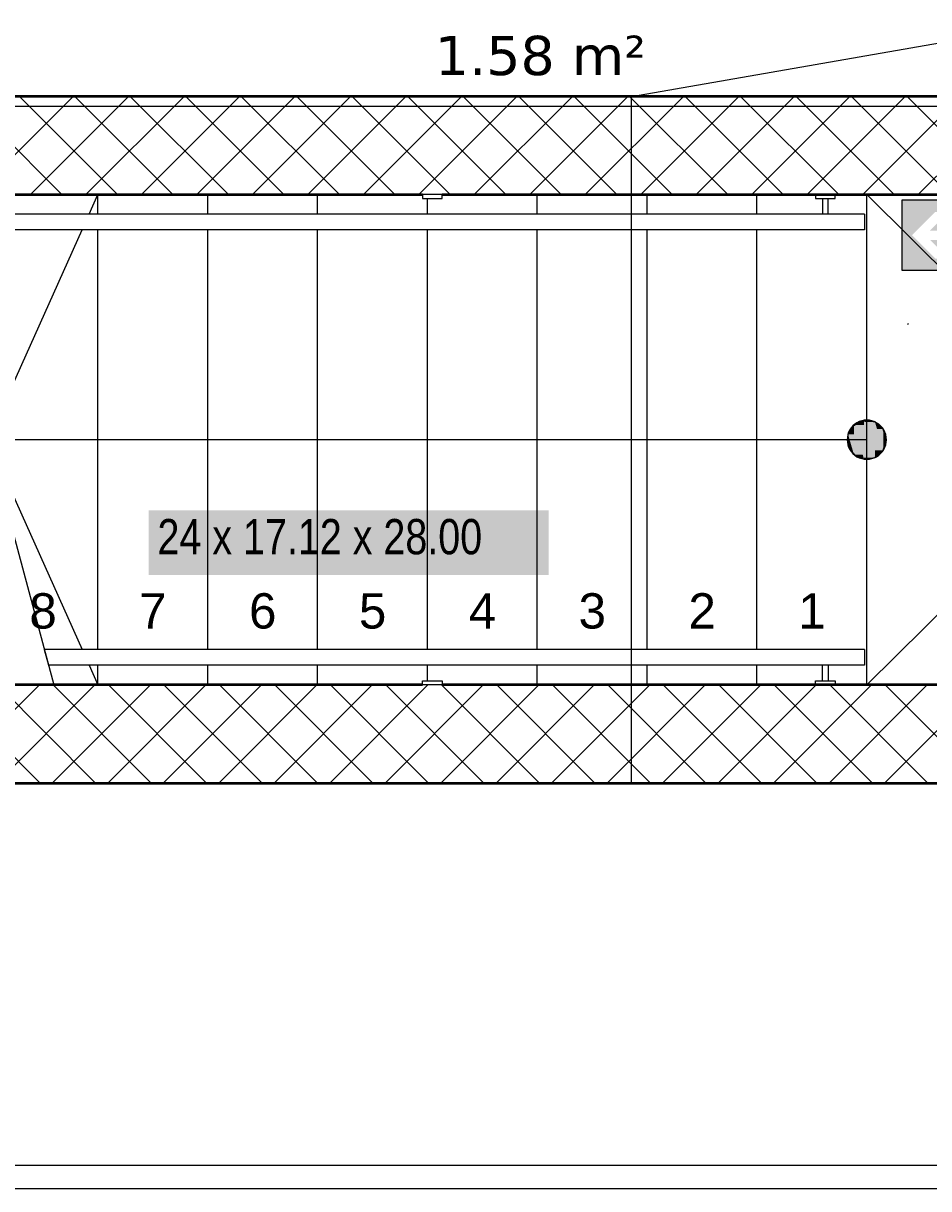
# Model space of a CAD drawing. Extents: x -1132 to 613, y -179 to 712.
# Drawn here: x -732.3 to -686.1, y 105 to 164.4 of the extents above; entities that cross this region are included whole.
import ezdxf
from ezdxf.lldxf.tags import DXFTag

# ---------------------------------------------------------------- set-up
doc = ezdxf.new("R2010")
doc.units = 0
doc.layers.get('0').update_dxf_attribs({"lineweight": 13})
for name, color, linetype, lineweight in [('A-AREA-____-IDEN', 7, 'Continuous', 5), ('A-FLOR-____-OTLN', 7, 'Continuous', 9), ('A-FLOR-HRAL-OTLN', 7, 'Continuous', 9), ('A-WALL-____-MCUT', 7, 'Continuous', 35), ('A-WALL-____-PATT', 7, 'Continuous', 35), ('S-GRID-____-OTLN', 7, 'Continuous', 5), ('S-STRS-____-IDEN', 7, 'Continuous', 9), ('S-STRS-____-MBND', 7, '_Strichpunkt - Fein', 9), ('S-STRS-____-OTLN', 7, 'Continuous', 9)]:
    doc.layers.add(name, color=color, linetype=linetype, lineweight=lineweight)
for name, color, linetype, lineweight, true_color in [('A-DETL-____-OTLN', 5, 'Continuous', 9, 0x0000ff), ('EL01_WAN_Leuchten', 7, 'Continuous', 13, 0x0080ff), ('EL01_WAN_Notbeleuchtungen', 7, 'Continuous', 13, 0x009900)]:
    doc.layers.add(name, color=color, linetype=linetype, lineweight=lineweight, true_color=true_color)
doc.styles.get("Standard").update_dxf_attribs({"font": 'arial.ttf'})
tags = doc.linetypes.add('_Rasterlinie_', pattern=[0.375, 0.2, -0.05, 0.075, -0.05]).pattern_tags.tags
tags[10:11] = [DXFTag(74, 4), DXFTag(75, 0), DXFTag(340, '0'), DXFTag(46, 1.0), DXFTag(50, 0.0), DXFTag(44, 0.0), DXFTag(45, 0.0)]
tags[8:9] = [DXFTag(74, 4), DXFTag(75, 0), DXFTag(340, '0'), DXFTag(46, 1.0), DXFTag(50, 0.0), DXFTag(44, 0.0), DXFTag(45, 0.0)]
tags[6:7] = [DXFTag(74, 4), DXFTag(75, 0), DXFTag(340, '0'), DXFTag(46, 1.0), DXFTag(50, 0.0), DXFTag(44, 0.0), DXFTag(45, 0.0)]
tags[4:5] = [DXFTag(74, 4), DXFTag(75, 0), DXFTag(340, '0'), DXFTag(46, 1.0), DXFTag(50, 0.0), DXFTag(44, 0.0), DXFTag(45, 0.0)]
tags = doc.linetypes.add('_Strichpunkt - Fein', pattern=[0.2, 0.1, -0.05, 0, -0.05]).pattern_tags.tags
tags[10:11] = [DXFTag(74, 4), DXFTag(75, 0), DXFTag(340, '0'), DXFTag(46, 1.0), DXFTag(50, 0.0), DXFTag(44, 0.0), DXFTag(45, 0.0)]
tags[8:9] = [DXFTag(74, 4), DXFTag(75, 0), DXFTag(340, '0'), DXFTag(46, 1.0), DXFTag(50, 0.0), DXFTag(44, 0.0), DXFTag(45, 0.0)]
tags[6:7] = [DXFTag(74, 4), DXFTag(75, 0), DXFTag(340, '0'), DXFTag(46, 1.0), DXFTag(50, 0.0), DXFTag(44, 0.0), DXFTag(45, 0.0)]
tags[4:5] = [DXFTag(74, 4), DXFTag(75, 0), DXFTag(340, '0'), DXFTag(46, 1.0), DXFTag(50, 0.0), DXFTag(44, 0.0), DXFTag(45, 0.0)]
tags = doc.linetypes.add('_Verdeckte Linien_', pattern=[0.15, 0.1, -0.05]).pattern_tags.tags
tags[6:7] = [DXFTag(74, 4), DXFTag(75, 0), DXFTag(340, '0'), DXFTag(46, 1.0), DXFTag(50, 0.0), DXFTag(44, 0.0), DXFTag(45, 0.0)]
tags[4:5] = [DXFTag(74, 4), DXFTag(75, 0), DXFTag(340, '0'), DXFTag(46, 1.0), DXFTag(50, 0.0), DXFTag(44, 0.0), DXFTag(45, 0.0)]
tags = doc.linetypes.add('Gestrichelt', pattern=[0.1, 0.05, -0.05]).pattern_tags.tags
tags[6:7] = [DXFTag(74, 4), DXFTag(75, 0), DXFTag(340, '0'), DXFTag(46, 1.0), DXFTag(50, 0.0), DXFTag(44, 0.0), DXFTag(45, 0.0)]
tags[4:5] = [DXFTag(74, 4), DXFTag(75, 0), DXFTag(340, '0'), DXFTag(46, 1.0), DXFTag(50, 0.0), DXFTag(44, 0.0), DXFTag(45, 0.0)]

# ---------------------------------------------------------------- blocks, each defined once
blk = doc.blocks.new('Referenz-A0UJ359BXE', base_point=(-1140.157, -173.774))
at = {"layer": 'A-AREA-____-IDEN', "color": 0, "linetype": 'Continuous', "ltscale": 0.13}
blk.add_line((-687.154, 149.045), (-687.189, 149.082), dxfattribs=at)
at = {"layer": 'A-DETL-____-OTLN', "color": 0, "linetype": 'Gestrichelt', "ltscale": 0.13}
blk.add_line((-701.287, 125.664), (-701.287, 160.664), dxfattribs=at)
at = {"layer": 'A-FLOR-____-OTLN', "color": 0, "linetype": 'Continuous', "ltscale": 0.13}
for p, q in [((-701.287, 160.664), (-666.787, 166.664)), ((-664.087, 130.664), (-689.287, 155.664)), ((-689.287, 130.664), (-664.087, 155.664))]:
    blk.add_line(p, q, dxfattribs=at)
at = {"layer": 'A-FLOR-HRAL-OTLN', "color": 0, "linetype": 'Continuous', "ltscale": 0.13}
for p, q in [((-711.939, 155.664), (-711.939, 155.464)), ((-711.439, 155.664), (-711.939, 155.664)), ((-710.939, 155.664), (-711.439, 155.664)), ((-710.939, 155.464), (-710.939, 155.664)), ((-691.898, 155.664), (-691.898, 155.464)), ((-690.898, 155.464), (-690.898, 155.664)), ((-711.939, 155.464), (-711.439, 155.464)), ((-711.439, 155.464), (-710.939, 155.464)), ((-691.898, 155.464), (-691.398, 155.464)), ((-691.548, 155.464), (-691.548, 154.664)), ((-691.398, 155.464), (-690.898, 155.464)), ((-691.248, 154.664), (-691.248, 155.464)), ((-689.398, 154.664), (-737.168, 154.664)), ((-689.398, 154.664), (-689.398, 153.864)), ((-689.398, 153.864), (-736.954, 153.864)), ((-731.22, 132.464), (-731.005, 131.664)), ((-689.398, 132.464), (-731.22, 132.464)), ((-689.398, 132.464), (-689.398, 131.664)), ((-689.398, 131.664), (-731.005, 131.664)), ((-691.548, 130.864), (-691.548, 131.664)), ((-691.248, 131.664), (-691.248, 130.864)), ((-711.939, 130.664), (-711.939, 130.864)), ((-711.939, 130.864), (-711.439, 130.864)), ((-711.439, 130.864), (-710.939, 130.864)), ((-710.939, 130.864), (-710.939, 130.664)), ((-691.898, 130.664), (-691.898, 130.864)), ((-691.898, 130.864), (-691.398, 130.864)), ((-691.398, 130.864), (-690.898, 130.864)), ((-690.898, 130.864), (-690.898, 130.664)), ((-711.439, 130.664), (-711.939, 130.664)), ((-710.939, 130.664), (-711.439, 130.664))]:
    blk.add_line(p, q, dxfattribs=at)
at = {"layer": 'A-WALL-____-MCUT', "color": 0, "linetype": 'Continuous', "ltscale": 0.35}
for p, q in [((-632.287, 160.664), (-748.783, 160.664)), ((-732.981, 155.664), (-711.939, 155.664)), ((-710.939, 155.664), (-664.087, 155.664)), ((-711.939, 130.664), (-732.981, 130.664)), ((-664.087, 130.664), (-710.939, 130.664)), ((-748.788, 125.664), (-632.287, 125.664))]:
    blk.add_line(p, q, dxfattribs=at)
at = {"layer": 'A-WALL-____-PATT', "color": 0, "linetype": 'Continuous', "lineweight": 9, "ltscale": 0.13}
for p, q in [((-730.317, 155.664), (-735.317, 160.664)), ((-734.75, 155.664), (-729.75, 160.664)), ((-727.489, 155.664), (-732.489, 160.664)), ((-731.922, 155.664), (-726.922, 160.664)), ((-724.661, 155.664), (-729.661, 160.664)), ((-729.094, 155.664), (-724.094, 160.664)), ((-721.832, 155.664), (-726.832, 160.664)), ((-726.265, 155.664), (-721.265, 160.664)), ((-719.004, 155.664), (-724.004, 160.664)), ((-723.437, 155.664), (-718.437, 160.664)), ((-716.175, 155.664), (-721.175, 160.664)), ((-720.608, 155.664), (-715.608, 160.664)), ((-713.347, 155.664), (-718.347, 160.664)), ((-717.78, 155.664), (-712.78, 160.664)), ((-710.518, 155.664), (-715.518, 160.664)), ((-714.951, 155.664), (-709.951, 160.664)), ((-707.69, 155.664), (-712.69, 160.664)), ((-712.123, 155.664), (-707.123, 160.664)), ((-704.862, 155.664), (-709.862, 160.664)), ((-709.295, 155.664), (-704.295, 160.664)), ((-702.033, 155.664), (-707.033, 160.664)), ((-706.466, 155.664), (-701.466, 160.664)), ((-699.205, 155.664), (-704.205, 160.664)), ((-703.638, 155.664), (-698.638, 160.664)), ((-696.376, 155.664), (-701.376, 160.664)), ((-700.809, 155.664), (-695.809, 160.664)), ((-693.548, 155.664), (-698.548, 160.664)), ((-697.981, 155.664), (-692.981, 160.664)), ((-690.719, 155.664), (-695.719, 160.664)), ((-695.152, 155.664), (-690.152, 160.664)), ((-687.891, 155.664), (-692.891, 160.664)), ((-692.324, 155.664), (-687.324, 160.664)), ((-685.063, 155.664), (-690.063, 160.664)), ((-689.496, 155.664), (-684.496, 160.664)), ((-682.234, 155.664), (-687.234, 160.664)), ((-686.667, 155.664), (-681.667, 160.664)), ((-736.466, 125.664), (-731.466, 130.664)), ((-731.43, 125.664), (-736.43, 130.664)), ((-733.638, 125.664), (-728.638, 130.664)), ((-728.602, 125.664), (-733.602, 130.664)), ((-730.809, 125.664), (-725.809, 130.664)), ((-725.773, 125.664), (-730.773, 130.664)), ((-727.981, 125.664), (-722.981, 130.664)), ((-722.945, 125.664), (-727.945, 130.664)), ((-725.152, 125.664), (-720.152, 130.664)), ((-720.116, 125.664), (-725.116, 130.664)), ((-722.324, 125.664), (-717.324, 130.664)), ((-717.288, 125.664), (-722.288, 130.664)), ((-719.496, 125.664), (-714.496, 130.664)), ((-714.46, 125.664), (-719.46, 130.664)), ((-716.667, 125.664), (-711.667, 130.664)), ((-711.631, 125.664), (-716.631, 130.664)), ((-713.839, 125.664), (-708.839, 130.664)), ((-708.803, 125.664), (-713.803, 130.664)), ((-711.01, 125.664), (-706.01, 130.664)), ((-705.974, 125.664), (-710.974, 130.664)), ((-708.182, 125.664), (-703.182, 130.664)), ((-703.146, 125.664), (-708.146, 130.664)), ((-705.353, 125.664), (-700.353, 130.664)), ((-700.317, 125.664), (-705.317, 130.664)), ((-702.525, 125.664), (-697.525, 130.664)), ((-697.489, 125.664), (-702.489, 130.664)), ((-699.697, 125.664), (-694.697, 130.664)), ((-694.661, 125.664), (-699.661, 130.664)), ((-696.868, 125.664), (-691.868, 130.664)), ((-691.832, 125.664), (-696.832, 130.664)), ((-694.04, 125.664), (-689.04, 130.664)), ((-689.004, 125.664), (-694.004, 130.664)), ((-691.211, 125.664), (-686.211, 130.664)), ((-686.175, 125.664), (-691.175, 130.664)), ((-688.383, 125.664), (-683.383, 130.664)), ((-683.347, 125.664), (-688.347, 130.664))]:
    blk.add_line(p, q, dxfattribs=at)
at = {"layer": 'S-GRID-____-OTLN', "color": 0, "linetype": '_Rasterlinie_', "ltscale": 0.13}
blk.add_line((-1093.73, 160.164), (174.71, 160.164), dxfattribs=at)
at = {"layer": 'S-STRS-____-IDEN', "color": 7, "linetype": 'Continuous', "lineweight": 5, "ltscale": 0.13, "true_color": 0xffffff}
for points in [[(-725.897, 136.261), (-705.5, 136.261), (-725.897, 139.572)], [(-705.5, 136.261), (-725.897, 139.572), (-705.5, 139.572)], [(-725.897, 139.572), (-705.5, 139.572), (-725.897, 139.572)]]:
    blk.add_solid(points, dxfattribs=at)
at = {"layer": 'S-STRS-____-MBND', "color": 0, "linetype": 'Continuous', "ltscale": 0.13}
blk.add_line((-737.436, 155.664), (-730.737, 130.664), dxfattribs=at)
at = {"layer": 'S-STRS-____-OTLN', "color": 0, "linetype": 'Continuous', "ltscale": 0.13}
for p, q in [((-728.935, 154.664), (-728.487, 155.664)), ((-728.487, 154.664), (-728.487, 155.664)), ((-722.887, 154.664), (-722.887, 155.664)), ((-717.287, 154.664), (-717.287, 155.664)), ((-706.087, 154.664), (-706.087, 155.664)), ((-700.487, 154.664), (-700.487, 155.664)), ((-694.887, 154.664), (-694.887, 155.664)), ((-689.287, 130.664), (-689.287, 155.664)), ((-711.687, 154.664), (-711.687, 155.464)), ((-734.087, 143.164), (-729.293, 153.864)), ((-728.487, 132.464), (-728.487, 153.864)), ((-722.887, 132.464), (-722.887, 153.864)), ((-717.287, 132.464), (-717.287, 153.864)), ((-711.687, 132.464), (-711.687, 153.864)), ((-706.087, 132.464), (-706.087, 153.864)), ((-700.487, 132.464), (-700.487, 153.864)), ((-694.887, 132.464), (-694.887, 153.864)), ((-689.942, 143.919), (-690.246, 143.445)), ((-690.08, 143.772), (-690.153, 143.664)), ((-689.994, 143.871), (-690.08, 143.772)), ((-689.896, 143.957), (-689.994, 143.871)), ((-689.429, 144.154), (-689.942, 143.919)), ((-689.787, 144.03), (-689.896, 143.957)), ((-689.669, 144.088), (-689.787, 144.03)), ((-689.546, 144.13), (-689.669, 144.088)), ((-689.417, 144.155), (-689.546, 144.13)), ((-688.871, 144.073), (-689.429, 144.154)), ((-689.287, 144.164), (-689.417, 144.155)), ((-689.156, 144.155), (-689.287, 144.164)), ((-689.028, 144.13), (-689.156, 144.155)), ((-688.904, 144.088), (-689.028, 144.13)), ((-688.787, 144.03), (-688.904, 144.088)), ((-688.446, 143.704), (-688.871, 144.073)), ((-688.678, 143.957), (-688.787, 144.03)), ((-688.58, 143.871), (-688.678, 143.957)), ((-688.493, 143.772), (-688.58, 143.871)), ((-688.421, 143.664), (-688.493, 143.772)), ((-690.278, 143.294), (-690.287, 143.164)), ((-690.253, 143.423), (-690.278, 143.294)), ((-690.211, 143.546), (-690.253, 143.423)), ((-690.246, 143.445), (-690.246, 142.882)), ((-690.153, 143.664), (-690.211, 143.546)), ((-688.287, 143.164), (-688.446, 143.704)), ((-688.363, 143.546), (-688.421, 143.664)), ((-688.321, 143.423), (-688.363, 143.546)), ((-688.295, 143.294), (-688.321, 143.423)), ((-688.287, 143.164), (-688.295, 143.294)), ((-728.487, 143.164), (-734.087, 143.164)), ((-734.087, 143.164), (-729.293, 132.464)), ((-722.887, 143.164), (-728.487, 143.164)), ((-717.287, 143.164), (-722.887, 143.164)), ((-711.687, 143.164), (-717.287, 143.164)), ((-706.087, 143.164), (-711.687, 143.164)), ((-700.487, 143.164), (-706.087, 143.164)), ((-694.887, 143.164), (-700.487, 143.164)), ((-689.287, 143.164), (-694.887, 143.164)), ((-690.287, 143.164), (-690.278, 143.033)), ((-690.278, 143.033), (-690.253, 142.905)), ((-690.253, 142.905), (-690.211, 142.781)), ((-690.246, 142.882), (-689.942, 142.408)), ((-690.211, 142.781), (-690.153, 142.664)), ((-690.153, 142.664), (-690.08, 142.555)), ((-688.871, 142.254), (-688.446, 142.623)), ((-688.493, 142.555), (-688.421, 142.664)), ((-688.446, 142.623), (-688.287, 143.164)), ((-688.421, 142.664), (-688.363, 142.781)), ((-688.363, 142.781), (-688.321, 142.905)), ((-688.321, 142.905), (-688.295, 143.033)), ((-688.295, 143.033), (-688.287, 143.164)), ((-690.08, 142.555), (-689.994, 142.457)), ((-689.994, 142.457), (-689.896, 142.37)), ((-689.942, 142.408), (-689.429, 142.174)), ((-689.896, 142.37), (-689.787, 142.298)), ((-689.787, 142.298), (-689.669, 142.24)), ((-689.669, 142.24), (-689.546, 142.198)), ((-689.546, 142.198), (-689.417, 142.172)), ((-689.429, 142.174), (-688.871, 142.254)), ((-689.417, 142.172), (-689.287, 142.164)), ((-689.287, 142.164), (-689.156, 142.172)), ((-689.156, 142.172), (-689.028, 142.198)), ((-689.028, 142.198), (-688.904, 142.24)), ((-688.904, 142.24), (-688.787, 142.298)), ((-688.787, 142.298), (-688.678, 142.37)), ((-688.678, 142.37), (-688.58, 142.457)), ((-688.58, 142.457), (-688.493, 142.555)), ((-728.935, 131.664), (-728.487, 130.664)), ((-728.487, 130.664), (-728.487, 131.664)), ((-722.887, 130.664), (-722.887, 131.664)), ((-717.287, 130.664), (-717.287, 131.664)), ((-711.687, 130.864), (-711.687, 131.664)), ((-706.087, 130.664), (-706.087, 131.664)), ((-700.487, 130.664), (-700.487, 131.664)), ((-694.887, 130.664), (-694.887, 131.664))]:
    blk.add_line(p, q, dxfattribs=at)
at = {"layer": 'S-STRS-____-OTLN', "color": 0, "linetype": '_Verdeckte Linien_', "ltscale": 0.13}
for p, q in [((-728.487, 154.664), (-728.487, 155.664)), ((-722.887, 154.664), (-722.887, 155.664)), ((-717.287, 154.664), (-717.287, 155.664)), ((-706.087, 154.664), (-706.087, 155.664)), ((-700.487, 154.664), (-700.487, 155.664)), ((-694.887, 154.664), (-694.887, 155.664)), ((-689.287, 130.664), (-689.287, 155.664)), ((-711.687, 154.664), (-711.687, 155.464)), ((-728.487, 132.464), (-728.487, 153.864)), ((-722.887, 132.464), (-722.887, 153.864)), ((-717.287, 132.464), (-717.287, 153.864)), ((-711.687, 132.464), (-711.687, 153.864)), ((-706.087, 132.464), (-706.087, 153.864)), ((-700.487, 132.464), (-700.487, 153.864)), ((-694.887, 132.464), (-694.887, 153.864)), ((-728.487, 130.664), (-728.487, 131.664)), ((-722.887, 130.664), (-722.887, 131.664)), ((-717.287, 130.664), (-717.287, 131.664)), ((-711.687, 130.864), (-711.687, 131.664)), ((-706.087, 130.664), (-706.087, 131.664)), ((-700.487, 130.664), (-700.487, 131.664)), ((-694.887, 130.664), (-694.887, 131.664))]:
    blk.add_line(p, q, dxfattribs=at)
at = {"layer": 'S-STRS-____-OTLN', "color": 0, "linetype": 'Continuous', "ltscale": 0.13}
for points in [[(-689.942, 143.445), (-690.246, 143.445), (-689.942, 143.919)], [(-689.994, 143.752), (-690.096, 143.752), (-689.994, 143.871)], [(-689.875, 143.871), (-689.994, 143.871), (-689.875, 143.973)], [(-689.883, 142.457), (-689.994, 142.457), (-689.994, 143.871)], [(-689.875, 142.355), (-689.875, 143.871), (-689.994, 143.871)], [(-689.429, 143.919), (-689.942, 143.919), (-689.429, 144.154)], [(-689.498, 142.408), (-689.942, 142.408), (-689.942, 143.919)], [(-689.429, 142.174), (-689.429, 143.919), (-689.942, 143.919)], [(-689.741, 143.973), (-689.875, 143.973), (-689.741, 144.055)], [(-689.747, 142.355), (-689.875, 142.355), (-689.875, 143.973)], [(-689.741, 142.273), (-689.741, 143.973), (-689.875, 143.973)], [(-689.596, 144.055), (-689.741, 144.055), (-689.596, 144.115)], [(-689.601, 142.273), (-689.741, 142.273), (-689.741, 144.055)], [(-689.596, 142.213), (-689.596, 144.055), (-689.741, 144.055)], [(-689.443, 144.115), (-689.596, 144.115), (-689.443, 144.151)], [(-689.446, 142.213), (-689.596, 142.213), (-689.596, 144.115)], [(-689.443, 142.176), (-689.443, 144.115), (-689.596, 144.115)], [(-689.287, 144.151), (-689.443, 144.151), (-689.287, 144.164)], [(-689.288, 142.176), (-689.443, 142.176), (-689.443, 144.151)], [(-689.287, 142.164), (-689.287, 144.151), (-689.443, 144.151)], [(-688.871, 142.254), (-689.429, 142.254), (-689.429, 144.154)], [(-688.871, 144.073), (-689.406, 144.073), (-689.429, 144.154)], [(-688.871, 142.254), (-688.871, 144.073), (-689.406, 144.073)], [(-689.13, 142.176), (-689.287, 142.176), (-689.287, 144.164)], [(-689.13, 144.151), (-689.286, 144.151), (-689.287, 144.164)], [(-689.13, 142.176), (-689.13, 144.151), (-689.286, 144.151)], [(-688.978, 142.213), (-689.13, 142.213), (-689.13, 144.151)], [(-688.978, 144.115), (-689.127, 144.115), (-689.13, 144.151)], [(-688.978, 142.213), (-688.978, 144.115), (-689.127, 144.115)], [(-688.833, 142.273), (-688.978, 142.273), (-688.978, 144.115)], [(-688.833, 144.055), (-688.973, 144.055), (-688.978, 144.115)], [(-688.833, 142.273), (-688.833, 144.055), (-688.973, 144.055)], [(-688.446, 142.623), (-688.871, 142.623), (-688.871, 144.073)], [(-688.446, 143.704), (-688.763, 143.704), (-688.871, 144.073)], [(-688.699, 142.355), (-688.833, 142.355), (-688.833, 144.055)], [(-688.699, 143.973), (-688.826, 143.973), (-688.833, 144.055)], [(-688.699, 142.355), (-688.699, 143.973), (-688.826, 143.973)], [(-688.58, 142.457), (-688.699, 142.457), (-688.699, 143.973)], [(-688.58, 143.871), (-688.691, 143.871), (-688.699, 143.973)], [(-688.58, 142.457), (-688.58, 143.871), (-688.691, 143.871)], [(-688.478, 142.576), (-688.58, 142.576), (-688.58, 143.871)], [(-688.478, 143.752), (-688.57, 143.752), (-688.58, 143.871)], [(-690.274, 143.164), (-690.287, 143.164), (-690.274, 143.32)], [(-690.238, 143.32), (-690.274, 143.32), (-690.238, 143.473)], [(-690.25, 143.007), (-690.274, 143.007), (-690.274, 143.32)], [(-690.238, 142.855), (-690.238, 143.32), (-690.274, 143.32)], [(-690.081, 142.882), (-690.246, 142.882), (-690.246, 143.445)], [(-689.942, 142.408), (-689.942, 143.445), (-690.246, 143.445)], [(-690.178, 143.473), (-690.238, 143.473), (-690.178, 143.618)], [(-690.189, 142.855), (-690.238, 142.855), (-690.238, 143.473)], [(-690.178, 142.71), (-690.178, 143.473), (-690.238, 143.473)], [(-690.096, 143.618), (-690.178, 143.618), (-690.096, 143.752)], [(-690.106, 142.71), (-690.178, 142.71), (-690.178, 143.618)], [(-690.096, 142.576), (-690.096, 143.618), (-690.178, 143.618)], [(-690.003, 142.576), (-690.096, 142.576), (-690.096, 143.752)], [(-689.994, 142.457), (-689.994, 143.752), (-690.096, 143.752)], [(-688.446, 142.623), (-688.446, 143.704), (-688.763, 143.704)], [(-688.478, 142.576), (-688.478, 143.752), (-688.57, 143.752)], [(-688.396, 142.71), (-688.478, 142.71), (-688.478, 143.752)], [(-688.396, 143.618), (-688.467, 143.618), (-688.478, 143.752)], [(-688.396, 142.71), (-688.396, 143.618), (-688.467, 143.618)], [(-688.287, 143.164), (-688.446, 143.164), (-688.446, 143.704)], [(-688.336, 142.855), (-688.396, 142.855), (-688.396, 143.618)], [(-688.336, 143.473), (-688.384, 143.473), (-688.396, 143.618)], [(-688.336, 142.855), (-688.336, 143.473), (-688.384, 143.473)], [(-688.299, 143.007), (-688.336, 143.007), (-688.336, 143.473)], [(-688.299, 143.32), (-688.324, 143.32), (-688.336, 143.473)], [(-688.299, 143.007), (-688.299, 143.32), (-688.324, 143.32)], [(-688.287, 143.164), (-688.299, 143.164), (-688.299, 143.32)], [(-690.274, 143.007), (-690.274, 143.164), (-690.287, 143.164)], [(-690.238, 142.855), (-690.25, 143.007), (-690.274, 143.007)], [(-689.942, 142.408), (-690.081, 142.882), (-690.246, 142.882)], [(-690.178, 142.71), (-690.189, 142.855), (-690.238, 142.855)], [(-690.096, 142.576), (-690.106, 142.71), (-690.178, 142.71)], [(-688.871, 142.254), (-688.446, 142.623), (-688.871, 142.623)], [(-688.478, 142.576), (-688.396, 142.71), (-688.478, 142.71)], [(-688.446, 142.623), (-688.287, 143.164), (-688.446, 143.164)], [(-688.396, 142.71), (-688.336, 142.855), (-688.396, 142.855)], [(-688.336, 142.855), (-688.299, 143.007), (-688.336, 143.007)], [(-688.299, 143.007), (-688.287, 143.164), (-688.299, 143.164)], [(-689.994, 142.457), (-690.003, 142.576), (-690.096, 142.576)], [(-689.875, 142.355), (-689.883, 142.457), (-689.994, 142.457)], [(-689.429, 142.174), (-689.498, 142.408), (-689.942, 142.408)], [(-689.741, 142.273), (-689.747, 142.355), (-689.875, 142.355)], [(-689.596, 142.213), (-689.601, 142.273), (-689.741, 142.273)], [(-689.443, 142.176), (-689.446, 142.213), (-689.596, 142.213)], [(-689.287, 142.164), (-689.288, 142.176), (-689.443, 142.176)], [(-689.429, 142.174), (-688.871, 142.254), (-689.429, 142.254)], [(-689.287, 142.164), (-689.13, 142.176), (-689.287, 142.176)], [(-689.13, 142.176), (-688.978, 142.213), (-689.13, 142.213)], [(-688.978, 142.213), (-688.833, 142.273), (-688.978, 142.273)], [(-688.833, 142.273), (-688.699, 142.355), (-688.833, 142.355)], [(-688.699, 142.355), (-688.58, 142.457), (-688.699, 142.457)], [(-688.58, 142.457), (-688.478, 142.576), (-688.58, 142.576)]]:
    blk.add_solid(points, dxfattribs=at)
at = {"layer": 'A-AREA-____-IDEN', "color": 0, "linetype": 'Continuous', "ltscale": 0.13, "insert": (-711.305, 163.752), "char_height": 2, "attachment_point": 1}
blk.add_mtext('{\\fVerdana;1.58 m²}', dxfattribs=at)
at = {"layer": 'S-STRS-____-IDEN', "color": 0, "linetype": 'Continuous', "lineweight": 5, "ltscale": 0.13, "insert": (-725.447, 139.122), "char_height": 1.8, "attachment_point": 1}
blk.add_mtext('{\\W0.8;\\fArial;24 x 17.12 x 28.00}', dxfattribs=at)
at = {"layer": 'S-STRS-____-OTLN', "color": 0, "linetype": 'Continuous', "ltscale": 0.13, "char_height": 1.8, "attachment_point": 1}
for s, insert in [('{\\fArial;8}', (-731.979, 135.338)), ('{\\fArial;7}', (-726.379, 135.338)), ('{\\fArial;6}', (-720.779, 135.338)), ('{\\fArial;5}', (-715.179, 135.338)), ('{\\fArial;4}', (-709.579, 135.338)), ('{\\fArial;3}', (-703.979, 135.338)), ('{\\fArial;2}', (-698.379, 135.338)), ('{\\fArial;1}', (-692.779, 135.338))]:
    blk.add_mtext(s, dxfattribs=dict(at, insert=insert))
blk = doc.blocks.new('RZL-Wand_ Links-A0UJ35FHXE', base_point=(-687.485, 151.788))
at = {"color": 0, "lineweight": -2}
for p, q in [((-687.485, 155.388), (-680.285, 155.388)), ((-687.485, 151.788), (-687.485, 155.388)), ((-680.285, 155.388), (-680.285, 151.788)), ((-680.285, 151.788), (-687.485, 151.788))]:
    blk.add_line(p, q, dxfattribs=at)
for points in [[(-687.485, 154.777), (-683.885, 154.777), (-687.485, 155.388)], [(-683.885, 154.777), (-687.485, 155.388), (-683.885, 155.388)], [(-683.885, 155.009), (-680.285, 155.009), (-683.885, 155.388)], [(-680.285, 155.009), (-683.885, 155.388), (-680.285, 155.388)], [(-687.485, 153.588), (-686.985, 153.588), (-687.485, 154.777)], [(-686.985, 153.588), (-687.485, 154.777), (-685.796, 154.777)], [(-686.066, 153.828), (-683.885, 153.828), (-685.117, 154.777)], [(-683.885, 153.828), (-685.117, 154.777), (-683.885, 154.777)], [(-683.885, 153.828), (-682.899, 153.828), (-683.885, 155.009)], [(-682.899, 153.828), (-683.885, 155.009), (-682.899, 155.009)], [(-682.082, 154.586), (-682.629, 154.586), (-682.092, 154.657)], [(-682.629, 154.586), (-682.092, 154.657), (-682.62, 154.657)], [(-682.62, 154.516), (-682.082, 154.586), (-682.629, 154.586)], [(-682.092, 154.657), (-682.62, 154.657), (-682.119, 154.723)], [(-682.62, 154.657), (-682.119, 154.723), (-682.593, 154.723)], [(-682.092, 154.516), (-682.62, 154.516), (-682.082, 154.586)], [(-682.593, 154.45), (-682.092, 154.516), (-682.62, 154.516)], [(-682.119, 154.723), (-682.593, 154.723), (-682.163, 154.78)], [(-682.593, 154.723), (-682.163, 154.78), (-682.549, 154.78)], [(-682.119, 154.45), (-682.593, 154.45), (-682.092, 154.516)], [(-682.163, 154.78), (-682.549, 154.78), (-682.219, 154.823)], [(-682.549, 154.78), (-682.219, 154.823), (-682.493, 154.823)], [(-682.219, 154.823), (-682.493, 154.823), (-682.285, 154.851)], [(-682.493, 154.823), (-682.285, 154.851), (-682.427, 154.851)], [(-682.285, 154.851), (-682.427, 154.851), (-682.356, 154.86)], [(-681.007, 153.588), (-680.285, 153.588), (-681.007, 155.009)], [(-680.285, 153.588), (-681.007, 155.009), (-680.285, 155.009)], [(-682.549, 154.393), (-682.119, 154.45), (-682.593, 154.45)], [(-682.163, 154.393), (-682.549, 154.393), (-682.119, 154.45)], [(-682.493, 154.35), (-682.163, 154.393), (-682.549, 154.393)], [(-682.219, 154.35), (-682.493, 154.35), (-682.163, 154.393)], [(-682.427, 154.322), (-682.219, 154.35), (-682.493, 154.35)], [(-682.446, 154.274), (-681.32, 154.274), (-682.248, 154.276)], [(-682.446, 154.242), (-681.297, 154.242), (-682.446, 154.274)], [(-681.297, 154.242), (-682.446, 154.274), (-681.32, 154.274)], [(-682.446, 153.897), (-681.7, 153.897), (-682.446, 154.242)], [(-681.7, 153.897), (-682.446, 154.242), (-681.913, 154.242)], [(-682.446, 153.806), (-682.219, 153.806), (-682.446, 153.897)], [(-682.219, 153.806), (-682.446, 153.897), (-682.219, 153.897)], [(-682.285, 154.322), (-682.427, 154.322), (-682.219, 154.35)], [(-682.356, 154.313), (-682.285, 154.322), (-682.427, 154.322)], [(-682.248, 154.276), (-681.321, 154.276), (-682.203, 154.294)], [(-681.32, 154.274), (-682.248, 154.276), (-681.321, 154.276)], [(-681.966, 153.491), (-681.451, 153.491), (-682.219, 153.897)], [(-681.451, 153.491), (-682.219, 153.897), (-681.7, 153.897)], [(-682.203, 154.294), (-681.333, 154.294), (-682.143, 154.333)], [(-681.321, 154.276), (-682.203, 154.294), (-681.333, 154.294)], [(-682.143, 154.333), (-681.36, 154.333), (-682.101, 154.381)], [(-681.333, 154.294), (-682.143, 154.333), (-681.36, 154.333)], [(-682.101, 154.381), (-681.394, 154.381), (-682.062, 154.454)], [(-681.36, 154.333), (-682.101, 154.381), (-681.394, 154.381)], [(-681.394, 154.381), (-682.062, 154.454), (-681.444, 154.454)], [(-681.388, 153.976), (-681.297, 154.242), (-681.572, 154.242)], [(-681.113, 153.976), (-681.388, 153.976), (-681.297, 154.242)], [(-681.3, 153.848), (-681.113, 153.976), (-681.388, 153.976)], [(-687.485, 152.398), (-685.796, 152.398), (-687.485, 153.588)], [(-685.796, 152.398), (-687.485, 153.588), (-686.985, 153.588)], [(-685.117, 152.398), (-683.885, 152.398), (-686.066, 153.348)], [(-683.885, 152.398), (-686.066, 153.348), (-683.885, 153.348)], [(-683.885, 152.376), (-682.899, 152.376), (-683.885, 153.348)], [(-682.899, 152.376), (-683.885, 153.348), (-682.899, 153.348)], [(-683.645, 153.806), (-682.899, 153.806), (-683.645, 153.828)], [(-682.899, 153.806), (-683.645, 153.828), (-682.899, 153.828)], [(-683.645, 153.576), (-682.219, 153.576), (-683.645, 153.806)], [(-682.219, 153.576), (-683.645, 153.806), (-682.219, 153.806)], [(-683.645, 153.348), (-682.899, 153.348), (-683.645, 153.576)], [(-682.899, 153.348), (-683.645, 153.576), (-682.899, 153.576)], [(-682.382, 153.108), (-681.977, 153.108), (-682.06, 153.306)], [(-682.06, 153.306), (-681.451, 153.306), (-681.909, 153.399)], [(-681.977, 153.108), (-682.06, 153.306), (-681.653, 153.306)], [(-681.909, 153.399), (-681.451, 153.399), (-681.966, 153.491)], [(-681.451, 153.399), (-681.966, 153.491), (-681.451, 153.491)], [(-681.451, 153.306), (-681.909, 153.399), (-681.451, 153.399)], [(-681.653, 152.987), (-681.451, 152.987), (-681.653, 153.306)], [(-681.451, 152.987), (-681.653, 153.306), (-681.451, 153.306)], [(-681.007, 153.05), (-680.285, 153.05), (-681.007, 153.588)], [(-680.285, 153.05), (-681.007, 153.588), (-680.285, 153.588)], [(-682.382, 152.982), (-682.184, 152.982), (-682.382, 153.108)], [(-682.184, 152.982), (-682.382, 153.108), (-681.977, 153.108)], [(-682.382, 152.437), (-682.184, 152.437), (-682.382, 152.982)], [(-682.184, 152.437), (-682.382, 152.982), (-682.184, 152.982)], [(-681.653, 152.774), (-680.831, 152.774), (-681.653, 152.987)], [(-680.831, 152.774), (-681.653, 152.987), (-680.831, 152.987)], [(-681.007, 152.376), (-680.285, 152.376), (-681.007, 152.711)], [(-680.285, 152.376), (-681.007, 152.711), (-680.285, 152.711)], [(-680.768, 152.711), (-680.285, 152.711), (-680.768, 153.05)], [(-680.285, 152.711), (-680.768, 153.05), (-680.285, 153.05)], [(-687.485, 151.788), (-683.885, 151.788), (-687.485, 152.398)], [(-683.885, 151.788), (-687.485, 152.398), (-683.885, 152.398)], [(-683.885, 152.174), (-682.697, 152.174), (-683.885, 152.376)], [(-682.697, 152.174), (-683.885, 152.376), (-682.899, 152.376)], [(-683.885, 151.788), (-680.285, 151.788), (-683.885, 152.174)], [(-680.285, 151.788), (-683.885, 152.174), (-680.285, 152.174)], [(-682.18, 152.174), (-681.981, 152.174), (-682.382, 152.376)], [(-681.981, 152.174), (-682.382, 152.376), (-682.184, 152.376)], [(-680.805, 152.174), (-680.285, 152.174), (-681.007, 152.376)], [(-680.285, 152.174), (-681.007, 152.376), (-680.285, 152.376)]]:
    blk.add_solid(points, dxfattribs=at)
blk = doc.blocks.new('Kabelkanal-A0UJ35GVXE', base_point=(-932.885, 104.984))
at = {"color": 0, "linetype": 'ByBlock', "lineweight": -2, "ltscale": 0.13}
for p, q in [((-932.885, 106.184), (-232.885, 106.184)), ((-232.885, 104.984), (-932.885, 104.984))]:
    blk.add_line(p, q, dxfattribs=at)

msp = doc.modelspace()

# ---------------------------------------------------------------- block references
at = {"color": 9, "lineweight": 25, "ltscale": 0.25, "true_color": 0xc0c0c0}
msp.add_blockref('Referenz-A0UJ359BXE', (-1140.157, -173.774), dxfattribs=at)
at = {"layer": 'EL01_WAN_Leuchten', "ltscale": 0.13}
msp.add_blockref('Kabelkanal-A0UJ35GVXE', (-932.885, 104.984), dxfattribs=at)
at = {"layer": 'EL01_WAN_Notbeleuchtungen', "linetype": 'Continuous', "ltscale": 0.13}
msp.add_blockref('RZL-Wand_ Links-A0UJ35FHXE', (-687.485, 151.788), dxfattribs=at)

doc.saveas('drawing.dxf')
